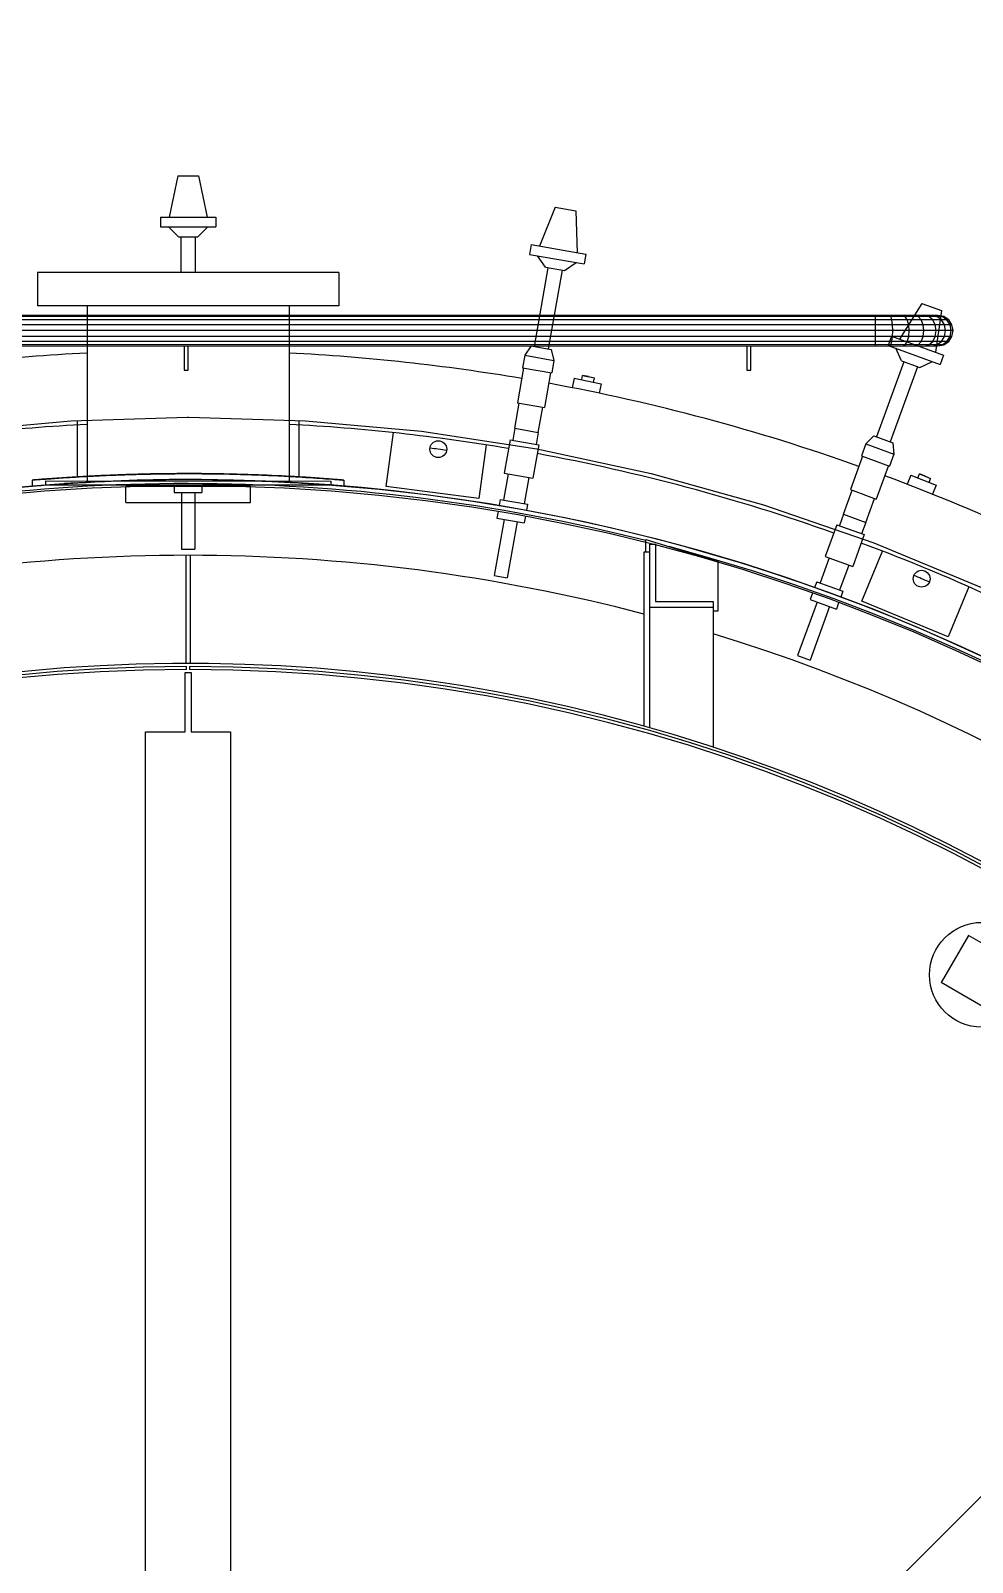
# Model space of a CAD drawing. Header units: metres. Extents: x 0 to 63075, y 0 to 44550.
# Drawn here: x 58333.7 to 58560.6, y 40560.2 to 40929.2 of the extents above; entities that cross this region are included whole.
import ezdxf

# ---------------------------------------------------------------- set-up
doc = ezdxf.new("R2010")
doc.units = ezdxf.units.M
doc.header["$LTSCALE"] = 75
for name, color, linetype in [('GSB', 7, 'Continuous'), ('ML6', 1, 'Continuous'), ('SDM', 7, 'Continuous'), ('SL1', 8, 'Continuous')]:
    doc.layers.add(name, color=color, linetype=linetype)
doc.styles.add('ROMANS', font='ROMANS.SHX')
doc.dimstyles.new('75___1-75', dxfattribs={"dimscale": 75, "dimtxt": 2.5, "dimasz": 2, "dimexe": 1.5, "dimexo": 1, "dimgap": 0.5, "dimtad": 1, "dimdec": 0, "dimzin": 12, "dimtxsty": 'ROMANS', "dimcen": 0, "dimclrd": 256, "dimclre": 256, "dimclrt": 3, "dimazin": 3, "dimtfac": 1, "dimtdec": 0, "dimtmove": 0, "dimatfit": 0, "dimfxl": 1, "dimlwd": -1, "dimlwe": -1, "dimarcsym": 0})

# ---------------------------------------------------------------- blocks, each defined once
blk = doc.blocks.new('A$C6bae614f')
at = {"layer": 'SL1'}
for p, q in [((402853.7, 47140.4), (402839.8, 47074.5)), ((402853.7, 47140.4), (402887.3, 47140.4)), ((402887.3, 47140.4), (402901.1, 47074.5)), ((403459.5, 47090.3), (403434.4, 47027.8)), ((403459.5, 47090.3), (403492.6, 47084.5)), ((402826, 47074.5), (402914.9, 47074.5)), ((402826, 47074.5), (402826, 47058.6)), ((402914.9, 47074.5), (402914.9, 47058.6)), ((403492.6, 47084.5), (403494.8, 47017.1)), ((402826, 47058.6), (402914.9, 47058.6)), ((402854.9, 47042.7), (402839, 47058.6)), ((402854.9, 47042.7), (402886, 47042.7)), ((402858.9, 47042.7), (402858.9, 46985.7)), ((402882, 47042.7), (402882, 46985.7)), ((402886, 47042.7), (402901.9, 47058.6)), ((403420.8, 47030.2), (403418, 47014.6)), ((403418, 47014.6), (403505.6, 46999.2)), ((403420.8, 47030.2), (403508.3, 47014.7)), ((403508.3, 47014.7), (403505.6, 46999.2)), ((403447.7, 46993.2), (403425.4, 46867)), ((403443.7, 46993.9), (403430.8, 47012.3)), ((403443.7, 46993.9), (403474.3, 46988.5)), ((403474.3, 46988.5), (403492.8, 47001.4)), ((403112, 46985.7), (402629, 46985.7)), ((402629, 46985.7), (402629, 46932.3)), ((403112, 46985.7), (403112, 46932.3)), ((403470.4, 46989.2), (403448.2, 46863)), ((404073.3, 46916.7), (401667.7, 46916.7)), ((403112, 46932.3), (402629, 46932.3)), ((402708.5, 46932.3), (402708.5, 46651)), ((403032.5, 46932.3), (403032.5, 46650.9)), ((403973.3, 46875), (403973.3, 46916.7)), ((403997.6, 46914.8), (403995.6, 46916.7)), ((404047.3, 46935.8), (404011.8, 46878.6)), ((404020.7, 46914.8), (404016.7, 46916.7)), ((404041.5, 46914.8), (404035.6, 46916.7)), ((404047.3, 46935.8), (404078.9, 46924.3)), ((404058.8, 46914.8), (404051.5, 46916.7)), ((404071.8, 46914.8), (404063.4, 46916.7)), ((404078.9, 46924.3), (404069.4, 46857.6)), ((404079.9, 46914.8), (404070.8, 46916.7)), ((404082.6, 46914.8), (404073.3, 46916.7)), ((404097.7, 46892.3), (401643.3, 46892.3)), ((404095.8, 46901.6), (401645.1, 46901.7)), ((404090.6, 46909.5), (401650.4, 46909.6)), ((404082.6, 46914.8), (401658.3, 46914.9)), ((403999.4, 46909.5), (403997.6, 46914.8)), ((404000.6, 46901.6), (403999.4, 46909.5)), ((404001, 46892.3), (404000.6, 46901.6)), ((404000.6, 46882.9), (404001, 46892.3)), ((404024.2, 46909.5), (404020.7, 46914.8)), ((404026.5, 46901.6), (404024.2, 46909.5)), ((404027.3, 46892.3), (404026.5, 46901.6)), ((404026.5, 46882.9), (404027.3, 46892.3)), ((404046.4, 46909.5), (404041.5, 46914.8)), ((404049.7, 46901.6), (404046.4, 46909.5)), ((404050.9, 46892.3), (404049.7, 46901.6)), ((404049.7, 46882.9), (404050.9, 46892.3)), ((404065, 46909.5), (404058.8, 46914.8)), ((404069.1, 46901.6), (404065, 46909.5)), ((404070.6, 46892.3), (404069.1, 46901.6)), ((404069.1, 46882.9), (404070.6, 46892.3)), ((404078.9, 46909.5), (404071.8, 46914.8)), ((404083.7, 46901.6), (404078.9, 46909.5)), ((404087.6, 46909.5), (404079.9, 46914.8)), ((404090.6, 46909.5), (404082.6, 46914.8)), ((404085.4, 46892.3), (404083.7, 46901.6)), ((404083.7, 46882.9), (404085.4, 46892.3)), ((404092.8, 46901.6), (404087.6, 46909.5)), ((404095.8, 46901.6), (404090.6, 46909.5)), ((404094.6, 46892.3), (404092.8, 46901.6)), ((404092.8, 46882.9), (404094.6, 46892.3)), ((404097.7, 46892.3), (404095.8, 46901.6)), ((404095.8, 46882.9), (404097.7, 46892.3)), ((404095.8, 46882.9), (401645.1, 46883)), ((404090.6, 46875), (401650.4, 46875.1)), ((404082.6, 46869.7), (401658.3, 46869.8)), ((401667.7, 46867.9), (404073.3, 46867.9)), ((402864.1, 46867.9), (402864.1, 46828.8)), ((402870.5, 46828.8), (402870.5, 46867.9)), ((403420.7, 46867.8), (403410.4, 46852.7)), ((403420.7, 46867.8), (403452.8, 46862.1)), ((403766.9, 46867.9), (403766.9, 46828.8)), ((403773.3, 46828.8), (403773.3, 46867.9)), ((403973.3, 46869.7), (403973.3, 46875)), ((403973.3, 46867.9), (403973.3, 46869.7)), ((403998.8, 46883.3), (403993.4, 46868.4)), ((403993.4, 46868.4), (404076.9, 46838)), ((403995.5, 46867.9), (403997.6, 46869.7)), ((403997.6, 46869.7), (403999.4, 46875)), ((403998.8, 46883.3), (404082.3, 46852.9)), ((403999.4, 46875), (404000.6, 46882.9)), ((404016.7, 46867.9), (404020.7, 46869.7)), ((404020.7, 46869.7), (404024.2, 46875)), ((404024.2, 46875), (404026.5, 46882.9)), ((404035.6, 46867.9), (404041.5, 46869.7)), ((404041.5, 46869.7), (404046.4, 46875)), ((404046.4, 46875), (404049.7, 46882.9)), ((404051.5, 46867.9), (404058.8, 46869.7)), ((404058.8, 46869.7), (404065, 46875)), ((404063.4, 46867.9), (404071.8, 46869.7)), ((404065, 46875), (404069.1, 46882.9)), ((404070.8, 46867.9), (404079.9, 46869.7)), ((404071.8, 46869.7), (404078.9, 46875)), ((404073.3, 46867.9), (404082.6, 46869.7)), ((404078.9, 46875), (404083.7, 46882.9)), ((404079.9, 46869.7), (404087.6, 46875)), ((404082.6, 46869.7), (404090.6, 46875)), ((404087.6, 46875), (404092.8, 46882.9)), ((404090.6, 46875), (404095.8, 46882.9)), ((403410.4, 46852.7), (403406.8, 46832.7)), ((403410.4, 46852.7), (403457.4, 46844.4)), ((403452.8, 46862.1), (403457.4, 46844.4)), ((403457.4, 46844.4), (403453.9, 46824.4)), ((404015.1, 46843.6), (404005.6, 46864)), ((404015.1, 46843.6), (404044.3, 46832.9)), ((404044.3, 46832.9), (404064.7, 46842.5)), ((404082.3, 46852.9), (404076.9, 46838)), ((402864.1, 46828.8), (402870.5, 46828.8)), ((403408.7, 46832.4), (403398.8, 46776.4)), ((403406.8, 46832.7), (403453.9, 46824.4)), ((403452, 46824.8), (403442.1, 46768.7)), ((403502, 46813.6), (403503.4, 46820.4)), ((403503.4, 46820.4), (403522.3, 46816.4)), ((403512.9, 46818.5), (403503.4, 46820.4)), ((403512.9, 46818.5), (403522.3, 46816.4)), ((403766.9, 46828.8), (403773.3, 46828.8)), ((404018.8, 46842.2), (403975, 46721.8)), ((404040.6, 46834.3), (403996.7, 46713.9)), ((403489.9, 46816.2), (403486.7, 46800.7)), ((403489.9, 46816.2), (403532.9, 46807.1)), ((403520.9, 46809.7), (403522.3, 46816.4)), ((403532.9, 46807.1), (403529.7, 46791.9)), ((403394.6, 46735.5), (403401.6, 46775.9)), ((403398.8, 46776.4), (403442.1, 46768.7)), ((403432.1, 46728.8), (403439.4, 46769.2)), ((402495.9, 46730.7), (402682.4, 46747.7)), ((402682.4, 46747.7), (402869.5, 46753.3)), ((402692.7, 46748), (402692.7, 46657.6)), ((402869.5, 46753.3), (402871.5, 46753.3)), ((402871.5, 46753.3), (403058.6, 46747.6)), ((403048.3, 46748), (403048.3, 46657.5)), ((403058.6, 46747.6), (403245, 46730.7)), ((403188.3, 46642.4), (403199.7, 46728.6)), ((403245, 46730.7), (403430.1, 46702.5)), ((403394.6, 46735.5), (403391.2, 46716.4)), ((403394.6, 46735.5), (403432.1, 46728.8)), ((403432.1, 46728.8), (403428.8, 46709.8)), ((403970.5, 46723.4), (403957.7, 46710.4)), ((403970.5, 46723.4), (404001.2, 46712.2)), ((403348.4, 46709), (403337.1, 46622.8)), ((403386.9, 46717.2), (403377.4, 46663.7)), ((403386.9, 46717.2), (403433.1, 46709)), ((403433.1, 46709), (403423.7, 46655.5)), ((403430.1, 46702.5), (403613.1, 46663.2)), ((403957.7, 46710.4), (403950.8, 46691.3)), ((403957.7, 46710.4), (404002.6, 46694)), ((404001.2, 46712.2), (404002.6, 46694)), ((403952.6, 46690.6), (403933.1, 46637.1)), ((403950.8, 46691.3), (403995.7, 46674.9)), ((403993.9, 46675.6), (403974.4, 46622.1)), ((404002.6, 46694), (403995.7, 46674.9)), ((402620.5, 46652.4), (402620.5, 46652.4)), ((402620.5, 46652.4), (402620.5, 46642.9)), ((402641.4, 46651), (403099.5, 46650.9)), ((402641.4, 46651), (402641.4, 46644.6)), ((402692.7, 46657.6), (402692.7, 46657.6)), ((402692.7, 46648), (402692.7, 46648)), ((403048.3, 46648), (403048.3, 46648)), ((403099.5, 46650.9), (403099.5, 46644.6)), ((403120.5, 46652.4), (403120.5, 46642.9)), ((403384, 46662.5), (403376.6, 46620.5)), ((403377.4, 46663.7), (403423.7, 46655.5)), ((403417.1, 46656.7), (403409.7, 46614.6)), ((403613.1, 46663.2), (403793.4, 46613)), ((404029.8, 46660.6), (404023.8, 46645.9)), ((404029.8, 46660.6), (404070.5, 46644.1)), ((404041.2, 46656), (404043.8, 46662.4)), ((404043.8, 46662.4), (404061.7, 46655.2)), ((404052.7, 46658.8), (404043.8, 46662.4)), ((404052.7, 46658.8), (404061.7, 46655.2)), ((404059.1, 46648.7), (404061.7, 46655.2)), ((402641.4, 46644.6), (403099.5, 46644.6)), ((402770.5, 46616.7), (402770.5, 46642.1)), ((402970.5, 46642.1), (402770.5, 46642.1)), ((402848.2, 46643.7), (402848.2, 46632.8)), ((402848.2, 46632.8), (402892.7, 46632.8)), ((402859.9, 46632.8), (402859.8, 46541.5)), ((402881.1, 46632.8), (402881.1, 46541.5)), ((402892.7, 46643.7), (402892.7, 46632.8)), ((402970.5, 46616.7), (402970.5, 46642.1)), ((403337.1, 46622.8), (403188.3, 46642.4)), ((403371.2, 46621.4), (403369.5, 46611.5)), ((403371.2, 46621.4), (403415.1, 46613.7)), ((403921.8, 46597.6), (403935.7, 46636.2)), ((403933.1, 46637.1), (403974.4, 46622.1)), ((403957.6, 46584.6), (403971.8, 46623.1)), ((404070.5, 46644.1), (404064.7, 46629.8)), ((402770.5, 46616.7), (402970.5, 46616.7)), ((403367.8, 46602.1), (403365.9, 46591.4)), ((403415.1, 46613.7), (403413.3, 46603.8)), ((403793.4, 46613), (403970.4, 46551.9)), ((403921.8, 46597.6), (403915.2, 46579.4)), ((403921.8, 46597.6), (403957.6, 46584.6)), ((403377.4, 46589.4), (403361.5, 46499.4)), ((403365.9, 46591.4), (403409.8, 46583.7)), ((403398.3, 46585.7), (403382.5, 46495.7)), ((403411.7, 46594.4), (403409.8, 46583.7)), ((403911, 46580.9), (403892.5, 46529.9)), ((403911, 46580.9), (403955.2, 46564.9)), ((403957.6, 46584.6), (403951, 46566.4)), ((403605, 46536.7), (403605, 46556.9)), ((403605, 46556.9), (403720, 46521.9)), ((403611, 46255), (403611, 46549.5)), ((403611, 46549.5), (403620.5, 46549.5)), ((403620.5, 46549.5), (403620.5, 46457.4)), ((403955.2, 46564.9), (403936.6, 46513.8)), ((403970.4, 46551.9), (404143.3, 46480.2)), ((402859.8, 46541.5), (402881.1, 46541.5)), ((402867.3, 46358.3), (402867.3, 46531.8)), ((402873.6, 46531.8), (402873.6, 46358.3)), ((403601.4, 46536.7), (403601.4, 46257.6)), ((403611, 46536.7), (403601.4, 46536.7)), ((403898.8, 46527.6), (403884.2, 46487.5)), ((403892.5, 46529.9), (403936.6, 46513.8)), ((403951.1, 46458.2), (403984.4, 46538.6)), ((403361.5, 46499.4), (403382.5, 46495.7)), ((403720, 46521.9), (403720, 46441.9)), ((403930.3, 46516.1), (403915.7, 46476)), ((403879, 46489.4), (403875.6, 46479.9)), ((403879, 46489.4), (403920.8, 46474.1)), ((403920.8, 46474.1), (403917.4, 46464.7)), ((404123, 46481.1), (404089.7, 46400.8)), ((403620.5, 46457.4), (403712.6, 46457.4)), ((403712.6, 46457.4), (403712.6, 46223.9)), ((403879.5, 46456.7), (403848.3, 46370.9)), ((403899.5, 46449.5), (403868.3, 46363.6)), ((403872.3, 46471), (403868.6, 46460.7)), ((403868.6, 46460.7), (403910.4, 46445.5)), ((403914.1, 46455.7), (403910.4, 46445.5)), ((404089.7, 46400.8), (403951.1, 46458.2)), ((403712.6, 46447.9), (403611, 46447.9)), ((403720, 46441.9), (403712.6, 46441.9)), ((402868.1, 46348.5), (402868.1, 46353.3)), ((402872.8, 46353.3), (402872.8, 46348.5)), ((403848.3, 46370.9), (403868.3, 46363.6)), ((402865.7, 46248.5), (402865.7, 46343.8)), ((402865.7, 46343.8), (402875.2, 46343.8)), ((402875.2, 46343.8), (402875.2, 46248.5)), ((402802.1, 43945.4), (402802.2, 46248.5)), ((402802.2, 46248.5), (402865.7, 46248.5)), ((402875.2, 46248.5), (402938.7, 46248.5)), ((402938.7, 46248.5), (402938.6, 43945.4)), ((404122.4, 45921.7), (404078.7, 45846.1)), ((404209, 45871.7), (404122.4, 45921.7)), ((404165.3, 45796.1), (404078.7, 45846.1)), ((403028.7, 43908.1), (404657.3, 45536.6))]:
    blk.add_line(p, q, dxfattribs=at)
for centre, radius in [((403271.8, 46702), 13.5), ((402870.4, 43653.3), 3000), ((402870.4, 43653.3), 2990.5), ((404047.2, 46494.2), 13.5), ((404143.8, 45858.7), 84.1)]:
    blk.add_circle(centre, radius, dxfattribs=at)
for centre, radius, start, end in [((402870.4, 43653.3), 3207.1, 92.8935, 99.6051), ((402870.4, 43653.3), 3207.1, 80.3912, 87.1028), ((402870.4, 43653.3), 3207.1, 70.3912, 79.6051), ((402870.4, 43653.3), 3092.8, 93.0006, 99.5629), ((402870.4, 43653.3), 3092.8, 80.4334, 86.9957), ((402870.4, 43653.3), 3075, 82.2466, 82.7497), ((402870.4, 43653.3), 3092.8, 70.4334, 79.5629), ((402870.4, 43653.3), 3000, 352.9702, 184.2441), ((402870.4, 43653.3), 2993.5, 75.7946, 104.1948), ((402872.1, 43629.7), 3033.2, 93.392, 94.6195), ((402864.5, 43750.3), 2902.8, 93.3931, 93.7997), ((402870.4, 43653.3), 3207.1, 60.4519, 69.6051), ((402870.4, 43653.3), 3092.8, 60.4687, 69.5629), ((402870.4, 43653.3), 2878.5, 75.287, 104.7092), ((402870.4, 43653.3), 2993.5, 352.9548, 75.0634), ((402870.4, 43653.3), 3075, 67.2466, 67.7497), ((402870.4, 43653.3), 2878.5, 17.2072, 72.9874), ((402870.4, 43653.3), 2705, 330.3863, 210.6755), ((402870.4, 43653.3), 2700, 90.0486, 179.9476), ((402870.4, 43653.3), 2700, 0.0486, 89.9476), ((402870.4, 43653.3), 2695.2, 90.0487, 179.9475), ((402870.4, 43653.3), 2695.2, 0.0487, 89.9475)]:
    blk.add_arc(centre, radius, start, end, dxfattribs=at)
for points, knots in [([(402620.5, 46652.4), (402620.1, 46652.4), (402626.7, 46653), (402639.5, 46653.9), (402645.8, 46654.4), (402653.8, 46655), (402663, 46655.7), (402672.2, 46656.3), (402682.6, 46657), (402693.7, 46657.6), (402710.3, 46658.6), (402730.2, 46659.6), (402752.2, 46660.5), (402766.8, 46661.1), (402782.4, 46661.6), (402798.3, 46661.9), (402814.2, 46662.3), (402830.5, 46662.6), (402846.6, 46662.7), (402854.6, 46662.8), (402862.6, 46662.8), (402870.5, 46662.8), (402901.9, 46662.9), (402935.3, 46662.3), (402966.2, 46661.3), (402981.6, 46660.8), (402996.3, 46660.2), (403010, 46659.6), (403023.6, 46658.9), (403036.1, 46658.3), (403047.3, 46657.6), (403064, 46656.6), (403079, 46655.6), (403090.8, 46654.7), (403098.6, 46654.1), (403105.1, 46653.6), (403109.8, 46653.3), (403114.6, 46652.9), (403117.8, 46652.6), (403119.3, 46652.5), (403120.1, 46652.4), (403120.5, 46652.4), (403120.5, 46652.4), (403120.7, 46652.4), (403118.1, 46652.6), (403112.9, 46653)], [-1507.492278, -1507.492278, -1507.492278, -1507.492278, -1413.273934, -1413.273934, -1413.273934, -1366.164762, -1366.164762, -1366.164762, -1319.055591, -1319.055591, -1319.055591, -1248.391947, -1248.391947, -1248.391947, -1201.282852, -1201.282852, -1201.282852, -1154.173756, -1154.173756, -1154.173756, -1130.619208, -1130.619208, -1130.619208, -1036.401017, -1036.401017, -1036.401017, -989.291921, -989.291921, -989.291921, -942.182826, -942.182826, -942.182826, -871.519068, -871.519068, -871.519068, -824.409896, -824.409896, -824.409896, -777.300725, -777.300725, -777.300725, -753.746139, -753.746139, -753.746139, -693.922246, -693.922246, -693.922246, -693.922246]), ([(403112.9, 46653), (403116, 46652.8), (403118.1, 46652.6), (403119.3, 46652.5), (403120.1, 46652.4), (403120.5, 46652.4), (403120.5, 46652.4), (403120.8, 46652.4), (403114.2, 46652.9), (403101.5, 46653.9), (403095.1, 46654.4), (403087.1, 46655), (403077.9, 46655.6), (403068.8, 46656.3), (403058.3, 46657), (403047.3, 46657.6), (403030.7, 46658.6), (403010.7, 46659.6), (402988.7, 46660.5), (402974.1, 46661.1), (402958.6, 46661.6), (402942.6, 46661.9), (402926.7, 46662.3), (402910.4, 46662.6), (402894.3, 46662.7), (402886.3, 46662.8), (402878.3, 46662.8), (402870.5, 46662.8), (402839, 46662.9), (402805.6, 46662.3), (402774.8, 46661.3), (402759.4, 46660.8), (402744.6, 46660.2), (402730.9, 46659.6), (402717.3, 46658.9), (402704.8, 46658.3), (402693.7, 46657.6), (402677, 46656.6), (402662, 46655.6), (402650.2, 46654.7), (402642.3, 46654.2), (402635.9, 46653.7), (402631.1, 46653.3), (402626.3, 46652.9), (402623.2, 46652.6), (402621.6, 46652.5), (402620.8, 46652.4), (402620.5, 46652.4), (402620.5, 46652.4)], [693.933162, 693.933162, 693.933162, 693.933162, 730.191553, 730.191553, 730.191553, 753.746139, 753.746139, 753.746139, 847.964482, 847.964482, 847.964482, 895.073654, 895.073654, 895.073654, 942.182826, 942.182826, 942.182826, 1012.846469, 1012.846469, 1012.846469, 1059.955565, 1059.955565, 1059.955565, 1107.06466, 1107.06466, 1107.06466, 1130.619208, 1130.619208, 1130.619208, 1224.837399, 1224.837399, 1224.837399, 1271.946495, 1271.946495, 1271.946495, 1319.055591, 1319.055591, 1319.055591, 1389.719348, 1389.719348, 1389.719348, 1436.82852, 1436.82852, 1436.82852, 1483.937692, 1483.937692, 1483.937692, 1507.492278, 1507.492278, 1507.492278, 1507.492278]), ([(402627.8, 46653), (402630.8, 46653.3), (402634.7, 46653.6), (402639.5, 46653.9), (402645.8, 46654.4), (402653.8, 46655), (402663, 46655.7), (402671.9, 46656.3), (402682, 46656.9), (402692.7, 46657.6)], [59.072495, 59.072495, 59.072495, 59.072495, 94.218343, 94.218343, 94.218343, 141.327515, 141.327515, 141.327515, 187.016419, 187.016419, 187.016419, 187.016419]), ([(402630.2, 46643.7), (402632.8, 46643.9), (402635.9, 46644.1), (402639.5, 46644.4), (402645.8, 46644.9), (402653.8, 46645.5), (402663, 46646.1), (402672.2, 46646.8), (402682.6, 46647.4), (402693.7, 46648.1), (402710.3, 46649.1), (402730.2, 46650.1), (402752.2, 46651), (402766.8, 46651.6), (402782.4, 46652.1), (402798.3, 46652.4), (402814.2, 46652.8), (402830.5, 46653.1), (402846.6, 46653.2), (402854.6, 46653.3), (402862.6, 46653.3), (402870.5, 46653.3), (402901.9, 46653.4), (402935.3, 46652.8), (402966.2, 46651.8), (402981.6, 46651.3), (402996.3, 46650.7), (403010, 46650.1), (403023.6, 46649.4), (403036.1, 46648.7), (403047.3, 46648.1), (403054.9, 46647.6), (403062.1, 46647.2), (403068.8, 46646.7)], [67.922065, 67.922065, 67.922065, 67.922065, 94.218641, 94.218641, 94.218641, 141.327962, 141.327962, 141.327962, 188.437282, 188.437282, 188.437282, 259.101147, 259.101147, 259.101147, 306.21039, 306.21039, 306.21039, 353.319634, 353.319634, 353.319634, 376.874256, 376.874256, 376.874256, 471.092742, 471.092742, 471.092742, 518.201986, 518.201986, 518.201986, 565.311229, 565.311229, 565.311229, 597.397689, 597.397689, 597.397689, 597.397689]), ([(402692.7, 46657.6), (402692.4, 46657.5), (402697.1, 46657.8), (402706.2, 46658.3), (402710.7, 46658.6), (402716.4, 46658.9), (402722.9, 46659.2), (402729.4, 46659.5), (402736.8, 46659.9), (402744.7, 46660.2), (402751, 46660.4), (402757.9, 46660.7), (402765.3, 46661)], [0, 0, 0, 0, 66.991642, 66.991642, 66.991642, 100.487463, 100.487463, 100.487463, 133.983284, 133.983284, 133.983284, 160.541436, 160.541436, 160.541436, 160.541436]), ([(402930.1, 46662.2), (402927.3, 46662.3), (402924.6, 46662.3), (402921.8, 46662.4), (402910.5, 46662.6), (402898.9, 46662.7), (402887.4, 46662.8), (402881.7, 46662.8), (402876, 46662.8), (402870.5, 46662.8), (402848.1, 46662.8), (402824.3, 46662.5), (402802.4, 46662), (402791.4, 46661.8), (402780.9, 46661.5), (402771.2, 46661.2), (402761.9, 46660.9), (402753.3, 46660.5), (402745.6, 46660.2)], [-326.419904, -326.419904, -326.419904, -326.419904, -318.210223, -318.210223, -318.210223, -284.714416, -284.714416, -284.714416, -267.966512, -267.966512, -267.966512, -200.974898, -200.974898, -200.974898, -167.479091, -167.479091, -167.479091, -135.2485, -135.2485, -135.2485, -135.2485])]:
    blk.add_open_spline(points, degree=3, knots=knots, dxfattribs=at)
for points in [[(402620.5, 46652.4), (402620.4, 46652.4), (402620.4, 46652.4), (402620.5, 46652.4)], [(402873, 46662.8), (402890.7, 46662.8), (402909.1, 46662.6), (402926.8, 46662.3)]]:
    blk.add_open_spline(points, degree=3, dxfattribs=at)
blk = doc.blocks.new('zw$15D4')
at = {"layer": 'ML6', "xscale": 0.2502808837766805, "yscale": 0.2502808837766805, "zscale": 0.2502808837766805}
blk.add_blockref('A$C6bae614f', (-85544.74, -3177.34), dxfattribs=at)

msp = doc.modelspace()

# ---------------------------------------------------------------- block references
at = {"layer": 'GSB', "xscale": 0.6000000000000068, "yscale": 0.6000000000000068, "zscale": 0.6000000000000068}
msp.add_blockref('zw$15D4', (49200, 35721.63), dxfattribs=at)

# ---------------------------------------------------------------- leaders
at = {"layer": 'SDM'}
msp.add_leader([(52766.71, 37891.88), (59453.13, 42438.72), (62243.43, 42438.72)], dimstyle='75___1-75', override={"dimtad": 0}, dxfattribs=at)

doc.saveas('drawing.dxf')
